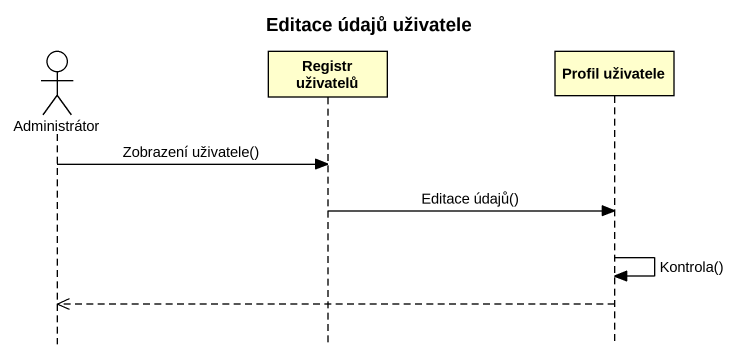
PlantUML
@startuml
title Editace údajů uživatele
hide footbox
actor Administrátor
participant "Registr uživatelů" as Registr_uživatelů
participant "Profil uživatele" as Profil_uživatele

Administrátor -> Registr_uživatelů : Zobrazení uživatele()
Registr_uživatelů -> Profil_uživatele : Editace údajů()
Profil_uživatele -> Profil_uživatele : Kontrola()
Profil_uživatele -->> Administrátor
@enduml
